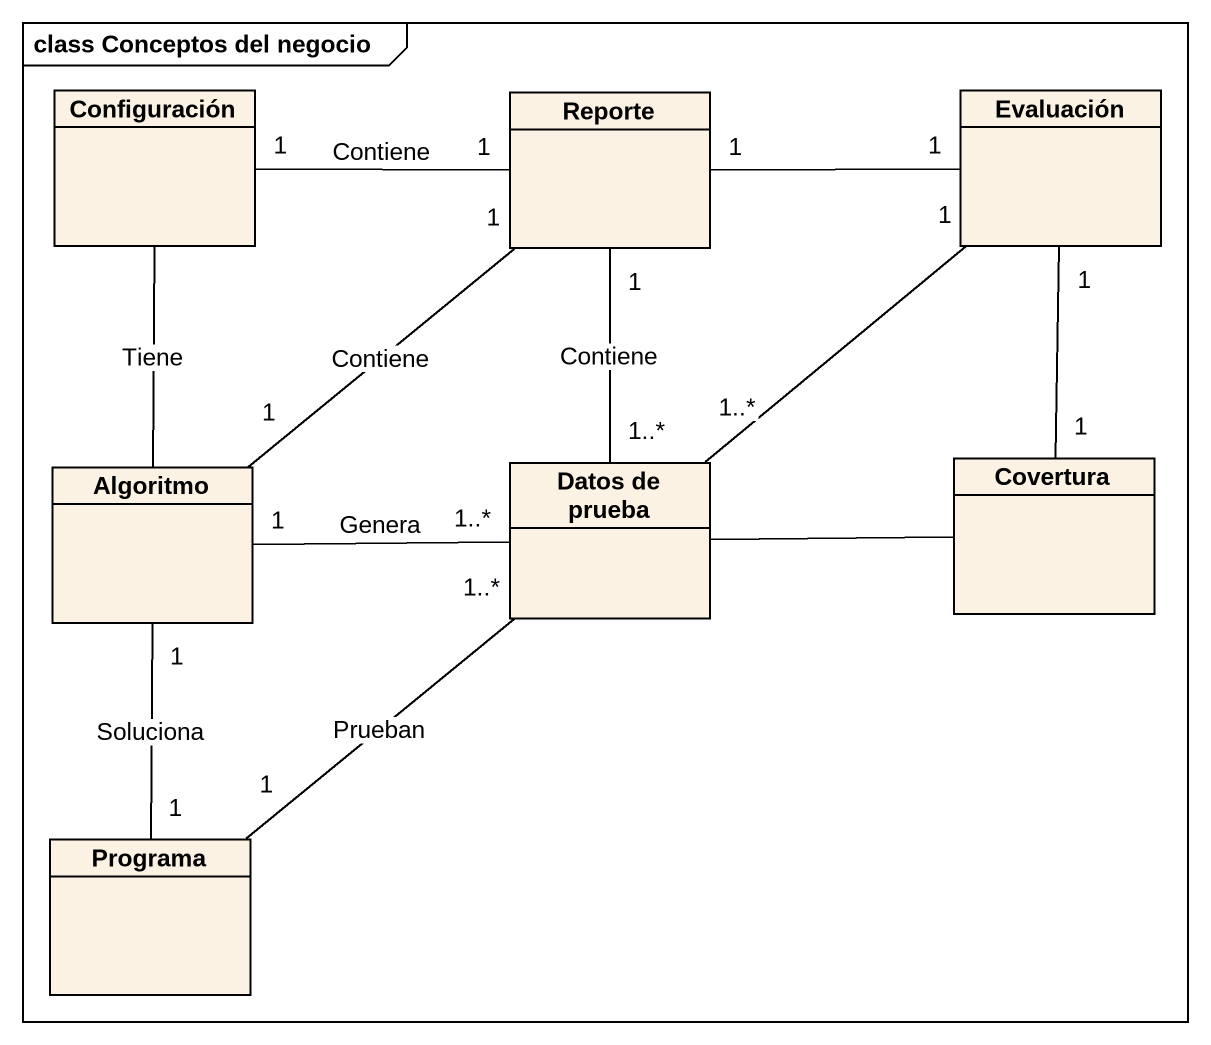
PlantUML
@startuml
mainframe class Conceptos del negocio
hide circle
hide empty members
class Configuración
class Reporte
class Evaluación
class Algoritmo
class "Datos de prueba" as Datos_de_prueba
class Covertura
class Programa
Configuración "1" -right- "1" Reporte : Contiene
Configuración -- Algoritmo : Tiene
Reporte "1" -right- "1" Evaluación
Evaluación "1" -- "1..*" Datos_de_prueba
Algoritmo "1" -up- "1" Reporte : Contiene
Algoritmo "1" -right- "1..*" Datos_de_prueba : Genera
Algoritmo "1" -- "1" Programa : Soluciona
Datos_de_prueba "1..*" -up- "1" Reporte : Contiene
Datos_de_prueba "1..*" -- "1" Programa : Prueban
Covertura "1" -up- "1" Evaluación
Covertura -left- Datos_de_prueba
@enduml
